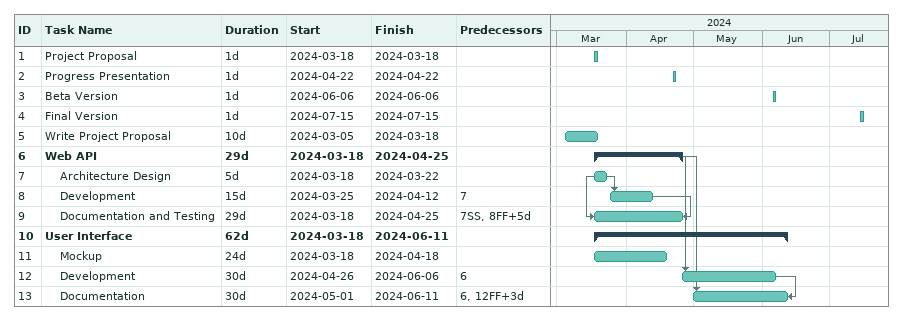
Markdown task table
| ID | Level | Task | Duration | Start | Finish | Predecessors |
|---|---|---|---|---|---|---|
| 1 | 1 | Project Proposal | 1d | 2024-03-18 | 2024-03-18 |  |
| 2 | 1 | Progress Presentation | 1d | 2024-04-22 | 2024-04-22 |  |
| 3 | 1 | Beta Version | 1d | 2024-06-06 | 2024-06-06 |  |
| 4 | 1 | Final Version | 1d | 2024-07-15 | 2024-07-15 |  |
| 5 | 1 | Write Project Proposal | 10d | 2024-03-05 | 2024-03-18 |  |
| 6 | 1 | **Web API** | 29d | 2024-03-18 | 2024-04-25 |  |
| 7 | 2 | Architecture Design | 5d | 2024-03-18 | 2024-03-22 |  |
| 8 | 2 | Development | 15d | 2024-03-25 | 2024-04-12 | 7 |
| 9 | 2 | Documentation and Testing | 29d | 2024-03-18 | 2024-04-25 | 7SS, 8FF+5d |
| 10 | 1 | **User Interface** | 62d | 2024-03-18 | 2024-06-11 |  |
| 11 | 2 | Mockup | 24d | 2024-03-18 | 2024-04-18 |  |
| 12 | 2 | Development | 30d | 2024-04-26 | 2024-06-06 | 6 |
| 13 | 2 | Documentation | 30d | 2024-05-01 | 2024-06-11 | 6, 12FF+3d |
